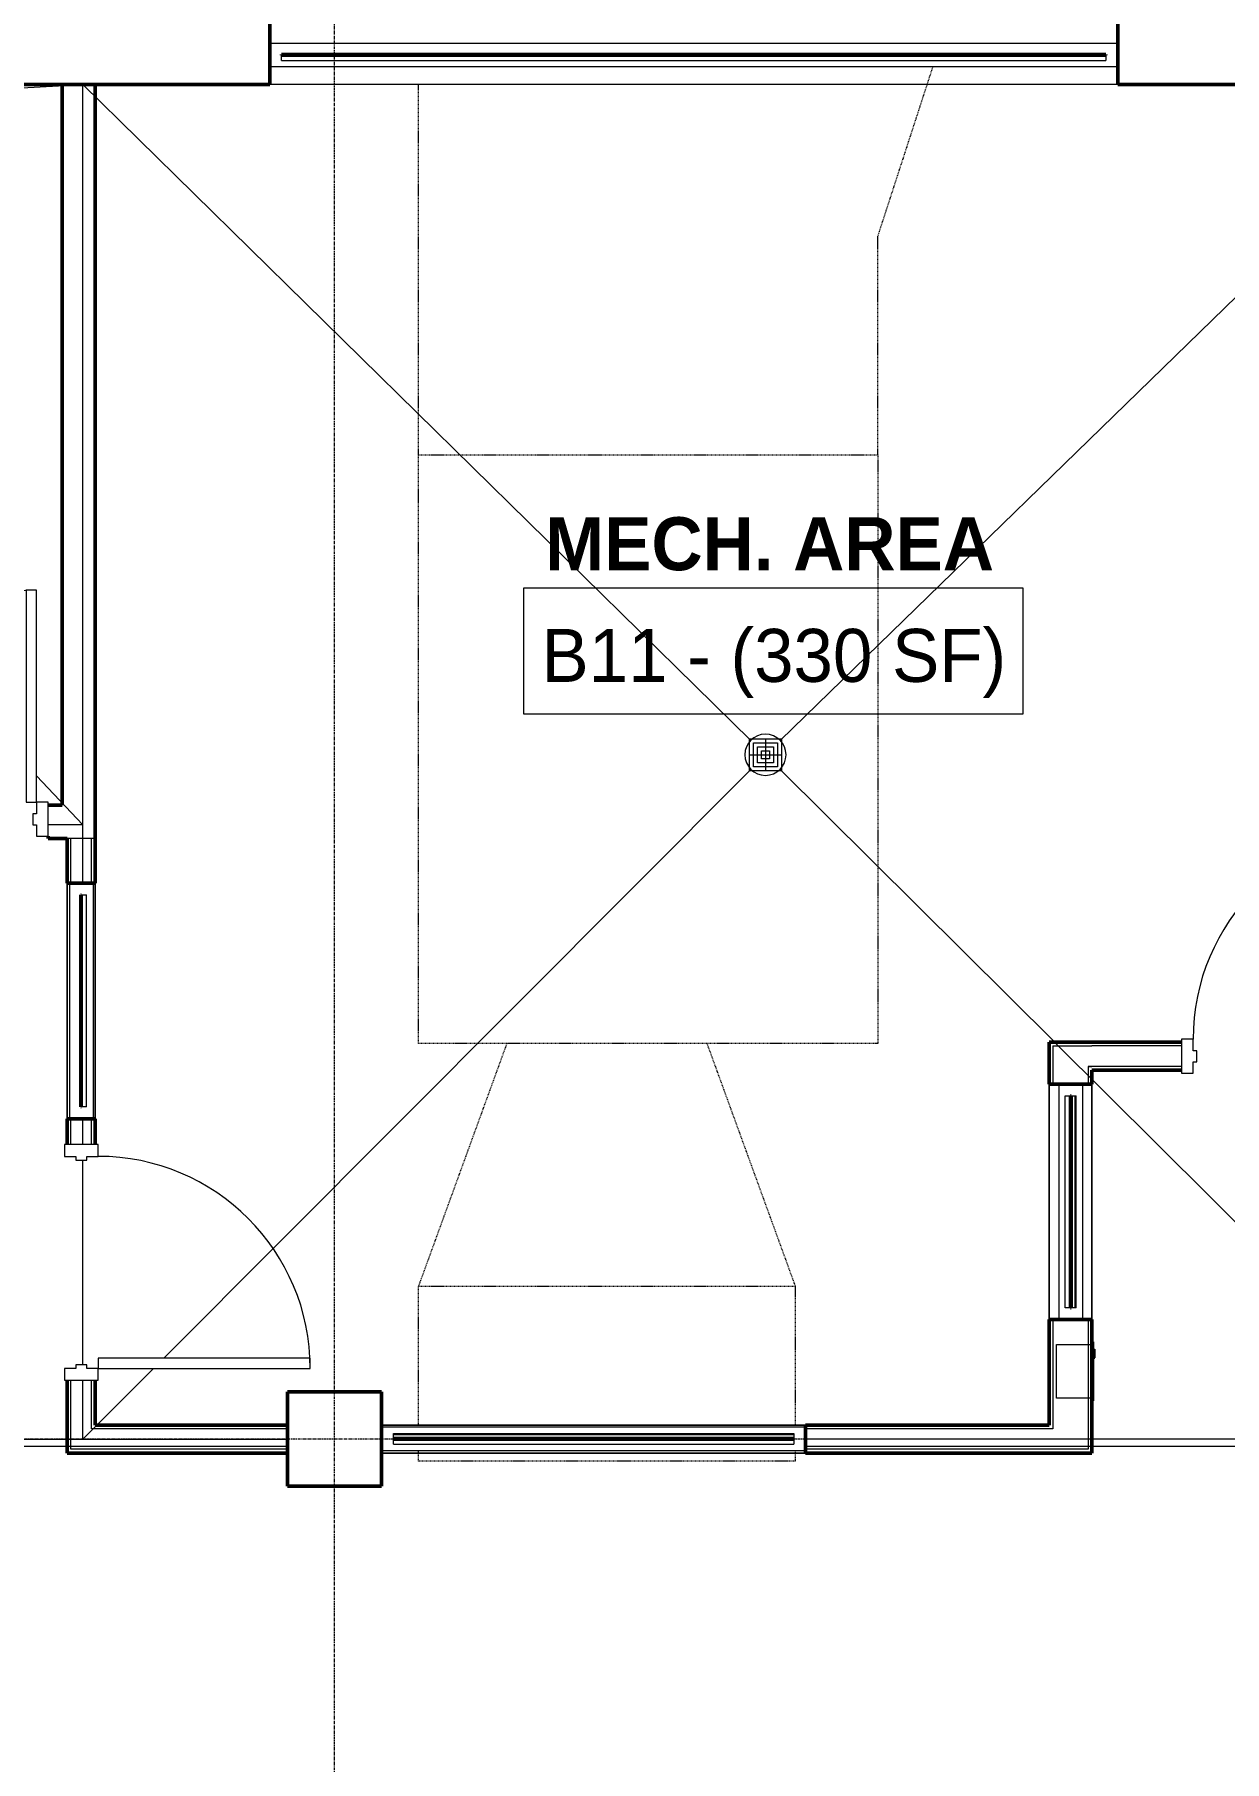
# Model space of a CAD drawing. Header units: inches. Extents: x -4235 to -464, y 9706 to 12365.
# Drawn here: x -2878.3 to -2676.2, y 11792.4 to 12085.7 of the extents above; entities that cross this region are included whole.
import ezdxf

# ---------------------------------------------------------------- set-up
doc = ezdxf.new("R2010")
doc.units = ezdxf.units.IN
doc.header["$MEASUREMENT"] = 0
doc.linetypes.add('Grid Line 1_2_', pattern=[0.875, 0.5, -0.125, 0.125, -0.125])
doc.linetypes.add('Hidden 1_8_', pattern=[0.1875, 0.125, -0.0625])
for name, color, linetype, lineweight in [('0-1', 7, 'Continuous', 5), ('0-2', 7, 'Continuous', 9), ('A-AREA-IDEN', 2, 'Continuous', 9), ('A-DETL-HDLN-1', 7, 'Hidden 1_8_', 9), ('A-DETL-HDLN-2', 254, 'Hidden 1_8_', 9), ('A-DOOR-1', 90, 'Continuous', 20), ('A-DOOR-2', 7, 'Continuous', 9), ('A-DOOR-FRAM-1', 90, 'Continuous', 20), ('A-FLOR-4', 71, 'Continuous', 13), ('A-FLOR-6', 50, 'Continuous', 13), ('A-GLAZ-CWMG', 51, 'Continuous', 9), ('A-GLAZ-CWMG-1', 254, 'Continuous', 9), ('A-GLAZ-CWMG-2', 7, 'Continuous', 9), ('A-GLAZ-CWMG-3', 250, 'Continuous', 50), ('A-GLAZ-CWMG-4', 51, 'Continuous', 50), ('A-WALL-1', 50, 'Continuous', 13), ('E-FIRE-1', 7, 'Continuous', 9), ('E-FIRE-2', 254, 'Continuous', 9), ('E-FIRE-3', 10, 'Continuous', 9), ('I-WALL-1', 250, 'Continuous', 50), ('I-WALL-2', 254, 'Continuous', 9), ('I-WALL-3', 10, 'Continuous', 9), ('I-WALL-4', 7, 'Continuous', 9), ('P-SANR-FIXT', 6, 'Continuous', 9), ('S-COLS', 52, 'Continuous', 9), ('S-COLS-1', 52, 'Continuous', 50), ('S-FNDN-1', 250, 'Continuous', 50), ('S-FNDN-2', 254, 'Continuous', 9), ('S-FNDN-3', 10, 'Continuous', 9), ('S-FNDN-5', 32, 'Continuous', 50), ('S-FNDN-6', 32, 'Continuous', 9), ('S-GRID-1', 1, 'Grid Line 1_2_', 9)]:
    doc.layers.add(name, color=color, linetype=linetype, lineweight=lineweight)
doc.styles.add('Century Gothic', font='ufonts.com_century-gothic.ttf', dxfattribs={"height": 9})
doc.styles.add('Century Gothic_B', font='GOTHICB.TTF', dxfattribs={"height": 9})

# ---------------------------------------------------------------- blocks, each defined once
blk = doc.blocks.new('HOLLOW METAL - COMMON_3-0 x 7-0 - HM DOOR-2191985-BACKGROUND - BASEMENT')
at = {"layer": 'A-DOOR-1'}
for p, q in [((18, 39.125), (16.25, 39.125)), ((16.25, 39.125), (16.25, 3.125)), ((18, 3.125), (18, 39.125)), ((16.25, 3.125), (18, 3.125))]:
    blk.add_line(p, q, dxfattribs=at)
at = {"layer": 'A-DOOR-2'}
blk.add_arc((18, 3.125), 36, 90, 180, dxfattribs=at)
at = {"layer": 'A-DOOR-FRAM-1'}
for p, q in [((-18, 3.125), (-20, 3.125)), ((-20, 3.125), (-20, -2.625)), ((-18, 1.1875), (-18, 3.125)), ((18, 3.125), (18, 1.1875)), ((20, 3.125), (18, 3.125)), ((20, -2.625), (20, 3.125)), ((-17.375, 1.1875), (-18, 1.1875)), ((-17.375, -0.6875), (-17.375, 1.1875)), ((18, 1.1875), (17.375, 1.1875)), ((17.375, 1.1875), (17.375, -0.6875)), ((-20, -2.625), (-18, -2.625)), ((-18, -2.625), (-18, -0.6875)), ((-18, -0.6875), (-17.375, -0.6875)), ((17.375, -0.6875), (18, -0.6875)), ((18, -0.6875), (18, -2.625)), ((18, -2.625), (20, -2.625))]:
    blk.add_line(p, q, dxfattribs=at)
blk = doc.blocks.new('HOLLOW METAL - COMMON_3-0 x 7-0 - HM DOOR-2191986-BACKGROUND - BASEMENT')
at = {"layer": 'A-DOOR-1'}
for p, q in [((18, 39.5625), (16.25, 39.5625)), ((16.25, 39.5625), (16.25, 3.5625)), ((18, 3.5625), (18, 39.5625)), ((16.25, 3.5625), (18, 3.5625))]:
    blk.add_line(p, q, dxfattribs=at)
at = {"layer": 'A-DOOR-2'}
blk.add_arc((18, 3.5625), 36, 90, 180, dxfattribs=at)
at = {"layer": 'A-DOOR-FRAM-1'}
for p, q in [((-18, 3.5625), (-20, 3.5625)), ((-20, 3.5625), (-20, -2.1875)), ((-18, 1.625), (-18, 3.5625)), ((18, 3.5625), (18, 1.625)), ((20, 3.5625), (18, 3.5625)), ((20, -2.1875), (20, 3.5625)), ((-17.375, 1.625), (-18, 1.625)), ((-17.375, -0.25), (-17.375, 1.625)), ((18, 1.625), (17.375, 1.625)), ((17.375, 1.625), (17.375, -0.25)), ((-20, -2.1875), (-18, -2.1875)), ((-18, -2.1875), (-18, -0.25)), ((-18, -0.25), (-17.375, -0.25)), ((17.375, -0.25), (18, -0.25)), ((18, -0.25), (18, -2.1875)), ((18, -2.1875), (20, -2.1875))]:
    blk.add_line(p, q, dxfattribs=at)
blk = doc.blocks.new('104416 - Fire Extinguishers - Wall - Class A - Light - 2A-2231923-BACKGROUND - BASEMENT')
at = {"layer": 'E-FIRE-1'}
for p, q in [((13.19, 3.88), (13.19, 3.62)), ((23.19, 3.88), (13.19, 3.88)), ((13.19, 3.88), (23.19, 3.88)), ((13.19, 3.88), (13.19, 3.62)), ((14.41, 3.88), (14.41, 4.13)), ((14.44, 4.13), (14.84, 4.13)), ((14.44, 3.88), (14.44, 4.13)), ((14.84, 4.13), (15.03, 4.13)), ((14.84, 3.88), (14.84, 4.13)), ((15.03, 4.13), (15.11, 4.13)), ((15.03, 3.88), (15.03, 4.13)), ((15.11, 4.13), (15.24, 4.13)), ((15.11, 3.88), (15.11, 4.13)), ((15.24, 4.13), (15.51, 4.13)), ((15.24, 3.88), (15.24, 4.13)), ((15.51, 4.13), (15.73, 4.13)), ((15.51, 3.88), (15.51, 4.13)), ((15.73, 4.13), (15.87, 4.13)), ((15.73, 3.88), (15.73, 4.13)), ((15.87, 4.13), (15.91, 4.13)), ((15.87, 3.88), (15.87, 4.13)), ((15.91, 3.88), (15.91, 4.13)), ((15.94, 3.88), (15.94, 4.13)), ((23.19, 3.62), (23.19, 3.88)), ((23.19, 3.62), (23.19, 3.88))]:
    blk.add_line(p, q, dxfattribs=at)
at = {"layer": 'E-FIRE-2'}
for p, q in [((23.19, 3.62), (13.19, 3.62)), ((13.63, -2.37), (13.63, 3.62)), ((22.75, 3.62), (22.75, -2.37)), ((22.75, -2.37), (13.63, -2.37))]:
    blk.add_line(p, q, dxfattribs=at)
at = {"layer": 'E-FIRE-3'}
blk.add_line((13.63, 3.62), (22.75, 3.62), dxfattribs=at)
blk = doc.blocks.new('Rectangular Mullion - Louver Frame-2233454-BACKGROUND - BASEMENT')
at = {"layer": 'A-GLAZ-CWMG-1'}
blk.add_line((-2747.32, 11849.19), (-2747.32, 11845.19), dxfattribs=at)
at = {"layer": 'A-GLAZ-CWMG-2'}
for p, q in [((-2747.32, 11849.19), (-2819.32, 11849.19)), ((-2747.32, 11845.19), (-2819.32, 11845.19))]:
    blk.add_line(p, q, dxfattribs=at)
blk = doc.blocks.new('Rectangular Mullion - louver-2233453-BACKGROUND - BASEMENT')
at = {"layer": 'A-GLAZ-CWMG-2'}
for p, q in [((-2817.32, 11847.96), (-2817.32, 11848.14)), ((-2817.32, 11848.14), (-2749.32, 11848.14)), ((-2817.32, 11847.28), (-2817.32, 11847.96)), ((-2817.32, 11847.96), (-2749.32, 11847.96)), ((-2749.32, 11848.14), (-2749.32, 11847.96)), ((-2749.32, 11847.96), (-2749.32, 11847.28))]:
    blk.add_line(p, q, dxfattribs=at)
blk = doc.blocks.new('Rectangular Mullion - louver-V8-BACKGROUND - BASEMENT')
at = {"layer": 'A-GLAZ-CWMG-2'}
for p, q in [((-2817.32, 11846.3), (-2817.32, 11847.19)), ((-2817.32, 11846.3), (-2749.32, 11846.3)), ((-2749.32, 11847.19), (-2749.32, 11846.3))]:
    blk.add_line(p, q, dxfattribs=at)
at = {"layer": 'A-GLAZ-CWMG-3'}
for p, q in [((-2749.32, 11847.28), (-2817.32, 11847.28)), ((-2817.32, 11847.28), (-2817.32, 11847.19)), ((-2817.32, 11847.19), (-2749.32, 11847.19)), ((-2749.32, 11847.19), (-2749.32, 11847.28))]:
    blk.add_line(p, q, dxfattribs=at)
blk = doc.blocks.new('Rectangular Mullion - Louver Frame-2240104-BACKGROUND - BASEMENT')
at = {"layer": 'A-GLAZ-CWMG-1'}
for p, q in [((-2872.32, 11941.58), (-2868.32, 11941.58)), ((-2868.32, 11901.58), (-2872.32, 11901.58))]:
    blk.add_line(p, q, dxfattribs=at)
at = {"layer": 'A-GLAZ-CWMG-2'}
for p, q in [((-2872.32, 11941.58), (-2872.32, 11901.58)), ((-2868.32, 11941.58), (-2868.32, 11901.58))]:
    blk.add_line(p, q, dxfattribs=at)
blk = doc.blocks.new('Rectangular Mullion - louver-2240103-BACKGROUND - BASEMENT')
at = {"layer": 'A-GLAZ-CWMG-2'}
for p, q in [((-2870.32, 11939.58), (-2869.43, 11939.58)), ((-2869.43, 11903.58), (-2869.43, 11939.58)), ((-2869.43, 11903.58), (-2870.32, 11903.58))]:
    blk.add_line(p, q, dxfattribs=at)
at = {"layer": 'A-GLAZ-CWMG-3'}
for p, q in [((-2870.32, 11939.58), (-2870.41, 11939.58)), ((-2870.41, 11939.58), (-2870.41, 11903.58)), ((-2870.32, 11903.58), (-2870.32, 11939.58)), ((-2870.41, 11903.58), (-2870.32, 11903.58))]:
    blk.add_line(p, q, dxfattribs=at)
blk = doc.blocks.new('Rectangular Mullion - Louver Frame-2240308-BACKGROUND - BASEMENT')
at = {"layer": 'A-GLAZ-CWMG-1'}
for p, q in [((-2704.32, 11907.46), (-2700.32, 11907.46)), ((-2700.32, 11867.46), (-2704.32, 11867.46))]:
    blk.add_line(p, q, dxfattribs=at)
at = {"layer": 'A-GLAZ-CWMG-2'}
for p, q in [((-2704.32, 11907.46), (-2704.32, 11867.46)), ((-2700.32, 11907.46), (-2700.32, 11867.46))]:
    blk.add_line(p, q, dxfattribs=at)
blk = doc.blocks.new('Rectangular Mullion - louver-2240307-BACKGROUND - BASEMENT')
at = {"layer": 'A-GLAZ-CWMG-2'}
for p, q in [((-2702.23, 11905.46), (-2701.56, 11905.46)), ((-2701.56, 11905.46), (-2701.37, 11905.46)), ((-2701.56, 11869.46), (-2701.56, 11905.46)), ((-2701.37, 11869.46), (-2701.37, 11905.46)), ((-2701.56, 11869.46), (-2702.23, 11869.46)), ((-2701.37, 11869.46), (-2701.56, 11869.46))]:
    blk.add_line(p, q, dxfattribs=at)
blk = doc.blocks.new('Rectangular Mullion - louver-V9-BACKGROUND - BASEMENT')
at = {"layer": 'A-GLAZ-CWMG-2'}
for p, q in [((-2703.21, 11905.46), (-2702.32, 11905.46)), ((-2703.21, 11869.46), (-2703.21, 11905.46)), ((-2702.32, 11869.46), (-2703.21, 11869.46))]:
    blk.add_line(p, q, dxfattribs=at)
at = {"layer": 'A-GLAZ-CWMG-3'}
for p, q in [((-2702.23, 11905.46), (-2702.32, 11905.46)), ((-2702.32, 11905.46), (-2702.32, 11869.46)), ((-2702.23, 11869.46), (-2702.23, 11905.46)), ((-2702.32, 11869.46), (-2702.23, 11869.46))]:
    blk.add_line(p, q, dxfattribs=at)
blk = doc.blocks.new('CTR - 1st Phase - Common Walls_rvt-1-BACKGROUND - BASEMENT')
at = {"layer": 'A-DETL-HDLN-1'}
for p, q in [((-2813.07, 12014.34), (-2813.07, 12077.19)), ((-2735.07, 12051.34), (-2726.67, 12077.19)), ((-2735.07, 12014.34), (-2735.07, 12051.34)), ((-2813.07, 12014.34), (-2735.07, 12014.34)), ((-2813.07, 11914.34), (-2813.07, 12014.34)), ((-2735.07, 12014.34), (-2735.07, 11914.34)), ((-2735.07, 11914.34), (-2813.07, 11914.34)), ((-2798.07, 11914.34), (-2813.07, 11873.12)), ((-2764.07, 11914.34), (-2749.07, 11873.12)), ((-2813.07, 11873.12), (-2749.07, 11873.12)), ((-2813.07, 11849.56), (-2813.07, 11873.12)), ((-2749.07, 11873.12), (-2749.07, 11849.56)), ((-2813.07, 11843.44), (-2813.07, 11844.81)), ((-2749.07, 11844.81), (-2749.07, 11843.44)), ((-2749.07, 11843.44), (-2813.07, 11843.44))]:
    blk.add_line(p, q, dxfattribs=at)
at = {"layer": 'A-DETL-HDLN-2'}
for p, q in [((-2726.67, 12077.19), (-2725.7, 12080.19)), ((-2813.07, 11849.19), (-2813.07, 11849.56)), ((-2749.07, 11849.56), (-2749.07, 11849.19)), ((-2813.07, 11844.81), (-2813.07, 11845.19)), ((-2749.07, 11845.19), (-2749.07, 11844.81))]:
    blk.add_line(p, q, dxfattribs=at)
at = {"layer": 'A-WALL-1'}
for p, q in [((-2872.07, 11949.19), (-2872.7, 11949.19)), ((-2872.07, 11941.58), (-2872.07, 11949.19)), ((-2868.57, 11949.19), (-2872.07, 11949.19)), ((-2867.95, 11949.19), (-2868.57, 11949.19)), ((-2868.57, 11941.58), (-2868.57, 11949.19)), ((-2705.32, 11913.94), (-2705.32, 11907.46)), ((-2705.32, 11913.94), (-2699.32, 11913.94)), ((-2699.32, 11913.94), (-2698.7, 11913.94)), ((-2683.51, 11913.94), (-2698.7, 11913.94)), ((-2698.7, 11910.44), (-2699.32, 11910.44)), ((-2699.32, 11910.44), (-2699.32, 11907.46)), ((-2699.32, 11910.44), (-2698.7, 11910.44)), ((-2683.51, 11910.44), (-2698.7, 11910.44)), ((-2872.07, 11897.19), (-2872.07, 11901.58)), ((-2868.57, 11897.19), (-2868.57, 11901.58)), ((-2705.32, 11867.46), (-2705.32, 11848.94)), ((-2699.32, 11867.46), (-2699.32, 11845.44)), ((-2872.07, 11845.44), (-2872.07, 11857.19)), ((-2868.57, 11848.94), (-2868.57, 11857.19)), ((-2867.95, 11848.94), (-2868.57, 11848.94)), ((-2835.32, 11848.94), (-2867.95, 11848.94)), ((-2705.95, 11848.94), (-2747.32, 11848.94)), ((-2705.32, 11848.94), (-2705.95, 11848.94)), ((-2868.57, 11845.44), (-2872.07, 11845.44)), ((-2867.95, 11845.44), (-2868.57, 11845.44)), ((-2835.32, 11845.44), (-2867.95, 11845.44)), ((-2705.95, 11845.44), (-2747.32, 11845.44)), ((-2705.32, 11845.44), (-2705.95, 11845.44)), ((-2699.32, 11845.44), (-2705.32, 11845.44))]:
    blk.add_line(p, q, dxfattribs=at)
at = {"layer": 'I-WALL-1'}
for p, q in [((-2872.7, 11949.19), (-2872.7, 11941.58)), ((-2867.95, 11941.58), (-2867.95, 11949.19)), ((-2872.7, 11941.58), (-2867.95, 11941.58)), ((-2705.32, 11914.56), (-2705.95, 11914.56)), ((-2705.95, 11914.56), (-2705.95, 11907.46)), ((-2698.7, 11914.56), (-2705.32, 11914.56)), ((-2683.51, 11914.56), (-2698.7, 11914.56)), ((-2698.7, 11907.46), (-2698.7, 11909.81)), ((-2698.7, 11909.81), (-2683.51, 11909.81)), ((-2705.95, 11907.46), (-2698.7, 11907.46)), ((-2872.7, 11901.58), (-2872.7, 11897.19)), ((-2867.95, 11901.58), (-2872.7, 11901.58)), ((-2867.95, 11897.19), (-2867.95, 11901.58)), ((-2698.7, 11867.46), (-2705.95, 11867.46)), ((-2705.95, 11867.46), (-2705.95, 11849.56)), ((-2698.7, 11844.81), (-2698.7, 11867.46)), ((-2872.7, 11857.19), (-2872.7, 11844.81)), ((-2867.95, 11849.56), (-2867.95, 11857.19)), ((-2835.32, 11849.56), (-2867.95, 11849.56)), ((-2705.95, 11849.56), (-2747.32, 11849.56)), ((-2747.32, 11849.56), (-2747.32, 11844.81)), ((-2872.7, 11844.81), (-2872.07, 11844.81)), ((-2872.07, 11844.81), (-2867.95, 11844.81)), ((-2867.95, 11844.81), (-2835.32, 11844.81)), ((-2747.32, 11844.81), (-2705.95, 11844.81)), ((-2705.95, 11844.81), (-2699.32, 11844.81)), ((-2699.32, 11844.81), (-2698.7, 11844.81))]:
    blk.add_line(p, q, dxfattribs=at)
at = {"layer": 'I-WALL-2'}
for p, q in [((-2872.7, 11949.19), (-2872.7, 11897.19)), ((-2867.95, 11897.19), (-2867.95, 11949.19)), ((-2872.7, 11941.58), (-2872.32, 11941.58)), ((-2868.32, 11941.58), (-2867.95, 11941.58)), ((-2705.95, 11914.56), (-2698.7, 11914.56)), ((-2705.95, 11914.56), (-2705.95, 11849.56)), ((-2683.51, 11914.56), (-2698.7, 11914.56)), ((-2698.7, 11863.69), (-2698.7, 11909.81)), ((-2698.7, 11909.81), (-2683.51, 11909.81)), ((-2705.95, 11907.46), (-2704.32, 11907.46)), ((-2700.32, 11907.46), (-2698.7, 11907.46)), ((-2872.32, 11901.58), (-2872.7, 11901.58)), ((-2867.95, 11901.58), (-2868.32, 11901.58)), ((-2704.32, 11867.46), (-2705.95, 11867.46)), ((-2698.7, 11867.46), (-2700.32, 11867.46)), ((-2872.7, 11857.19), (-2872.7, 11844.81)), ((-2867.95, 11849.56), (-2867.95, 11857.19)), ((-2698.7, 11844.81), (-2698.7, 11853.69)), ((-2835.32, 11849.56), (-2867.95, 11849.56)), ((-2705.95, 11849.56), (-2819.32, 11849.56)), ((-2747.32, 11849.56), (-2747.32, 11849.19)), ((-2867.95, 11844.81), (-2872.7, 11844.81)), ((-2867.95, 11844.81), (-2835.32, 11844.81)), ((-2819.32, 11844.81), (-2705.95, 11844.81)), ((-2747.32, 11845.19), (-2747.32, 11844.81)), ((-2698.7, 11844.81), (-2705.95, 11844.81))]:
    blk.add_line(p, q, dxfattribs=at)
at = {"layer": 'I-WALL-3'}
for p, q in [((-2683.51, 11914.56), (-2683.51, 11909.81)), ((-2867.95, 11897.19), (-2872.7, 11897.19)), ((-2698.7, 11863.25), (-2698.7, 11863.69)), ((-2872.7, 11857.19), (-2867.95, 11857.19)), ((-2698.7, 11853.69), (-2698.7, 11854.13))]:
    blk.add_line(p, q, dxfattribs=at)
at = {"layer": 'I-WALL-4'}
for p, q in [((-2872.7, 11901.58), (-2872.7, 11941.58)), ((-2867.95, 11941.58), (-2867.95, 11901.58)), ((-2705.95, 11867.46), (-2705.95, 11907.46)), ((-2698.7, 11907.46), (-2698.7, 11867.46)), ((-2819.32, 11849.56), (-2747.32, 11849.56)), ((-2747.32, 11844.81), (-2819.32, 11844.81))]:
    blk.add_line(p, q, dxfattribs=at)
at = {"layer": 'S-FNDN-1'}
for p, q in [((-2867.95, 12077.19), (-2873.57, 12077.19)), ((-2873.57, 12077.19), (-2873.57, 11954.81)), ((-2867.95, 11954.81), (-2867.95, 12077.19)), ((-2873.57, 11954.81), (-2875.95, 11954.81)), ((-2867.95, 11949.19), (-2867.95, 11954.81)), ((-2875.95, 11949.56), (-2875.95, 11949.19)), ((-2875.95, 11949.19), (-2872.7, 11949.19))]:
    blk.add_line(p, q, dxfattribs=at)
at = {"layer": 'S-FNDN-2'}
for p, q in [((-2873.57, 12077.19), (-2873.57, 11954.81)), ((-2867.95, 11954.81), (-2867.95, 12077.19)), ((-2873.57, 11954.81), (-2875.95, 11954.81)), ((-2867.95, 11954.81), (-2867.95, 11949.19)), ((-2875.95, 11949.19), (-2875.95, 11949.56)), ((-2875.95, 11949.19), (-2872.7, 11949.19))]:
    blk.add_line(p, q, dxfattribs=at)
at = {"layer": 'S-FNDN-3'}
for p, q in [((-2873.57, 12077.19), (-2867.95, 12077.19)), ((-2875.95, 11949.56), (-2875.95, 11954.81))]:
    blk.add_line(p, q, dxfattribs=at)
at = {"layer": '0-2'}
for name, p in [('HOLLOW METAL - COMMON_3-0 x 7-0 - HM DOOR-2191986-BACKGROUND - BASEMENT', (-2895.95, 11951.75)), ('HOLLOW METAL - COMMON_3-0 x 7-0 - HM DOOR-2191985-BACKGROUND - BASEMENT', (-2663.51, 11911.94)), ('Rectangular Mullion - Louver Frame-2240104-BACKGROUND - BASEMENT', (0, 0)), ('Rectangular Mullion - louver-2240103-BACKGROUND - BASEMENT', (0, 0)), ('Rectangular Mullion - Louver Frame-2240308-BACKGROUND - BASEMENT', (0, 0)), ('Rectangular Mullion - louver-V9-BACKGROUND - BASEMENT', (0, 0)), ('Rectangular Mullion - louver-2240307-BACKGROUND - BASEMENT', (0, 0)), ('Rectangular Mullion - Louver Frame-2233454-BACKGROUND - BASEMENT', (0, 0)), ('Rectangular Mullion - louver-2233453-BACKGROUND - BASEMENT', (0, 0)), ('Rectangular Mullion - louver-V8-BACKGROUND - BASEMENT', (0, 0))]:
    blk.add_blockref(name, p, dxfattribs=at)
for name, p, rotation in [('HOLLOW METAL - COMMON_3-0 x 7-0 - HM DOOR-2191985-BACKGROUND - BASEMENT', (-2870.57, 11877.19), 270), ('104416 - Fire Extinguishers - Wall - Class A - Light - 2A-2231923-BACKGROUND - BASEMENT', (-2702.32, 11876.88), 269.9999999999999)]:
    blk.add_blockref(name, p, dxfattribs=dict(at, rotation=rotation))
blk = doc.blocks.new('Concrete-Rectangular-Column - ONE-1856735-BACKGROUND - BASEMENT')
at = {"layer": 'S-COLS-1'}
for p, q in [((8, 8), (-8, 8)), ((-8, 8), (-8, -8)), ((8, -8), (8, 8)), ((-8, -8), (8, -8))]:
    blk.add_line(p, q, dxfattribs=at)
blk = doc.blocks.new('Rectangular Mullion - louver-2925674-BACKGROUND - BASEMENT')
at = {"layer": 'A-GLAZ-CWMG'}
for p, q in [((-2836.32, 12081.3), (-2836.32, 12082.19)), ((-2696.32, 12082.19), (-2696.32, 12081.3)), ((-2836.32, 12081.3), (-2696.32, 12081.3))]:
    blk.add_line(p, q, dxfattribs=at)
at = {"layer": 'A-GLAZ-CWMG-4'}
for p, q in [((-2696.32, 12082.28), (-2836.32, 12082.28)), ((-2836.32, 12082.28), (-2836.32, 12082.19)), ((-2836.32, 12082.19), (-2696.32, 12082.19)), ((-2696.32, 12082.19), (-2696.32, 12082.28))]:
    blk.add_line(p, q, dxfattribs=at)
blk = doc.blocks.new('Rectangular Mullion - Louver Frame-2925675-BACKGROUND - BASEMENT')
at = {"layer": 'A-GLAZ-CWMG'}
for p, q in [((-2838.32, 12080.19), (-2838.32, 12084.19)), ((-2694.32, 12084.19), (-2838.32, 12084.19)), ((-2694.32, 12084.19), (-2694.32, 12080.19)), ((-2694.32, 12080.19), (-2838.32, 12080.19))]:
    blk.add_line(p, q, dxfattribs=at)
blk = doc.blocks.new('Drain-Floor-WATTS-Square-Stainless_Steel_Strainer-Type_FD-1200-M - 2_ Outlet with 5_ Strainer-2528673-BACKGROUND - BASEMENT')
at = {"layer": 'P-SANR-FIXT'}
for p, q in [((-2.707, -2.707), (-2.707, 2.707)), ((-2.707, 2.707), (2.707, 2.707)), ((-2.03025, -2.03025), (-2.03025, 2.03025)), ((-2.03025, 2.03025), (2.03025, 2.03025)), ((-1.3535, -1.3535), (-1.3535, 1.3535)), ((-1.3535, 1.3535), (1.3535, 1.3535)), ((-0.67675, -0.67675), (-0.67675, 0.67675)), ((-0.67675, 0.67675), (0.67675, 0.67675)), ((0, 2.707), (0, -2.707)), ((0.67675, 0.67675), (0.67675, -0.67675)), ((1.3535, 1.3535), (1.3535, -1.3535)), ((2.03025, 2.03025), (2.03025, -2.03025)), ((2.707, 2.707), (2.707, -2.707)), ((-2.707, 0), (2.707, 0)), ((2.707, -2.707), (-2.707, -2.707)), ((2.03025, -2.03025), (-2.03025, -2.03025)), ((1.3535, -1.3535), (-1.3535, -1.3535)), ((0.67675, -0.67675), (-0.67675, -0.67675))]:
    blk.add_line(p, q, dxfattribs=at)
for start, end in [(360, 180), (180, 360)]:
    blk.add_arc((0, 0), 3.5, start, end, dxfattribs=at)

msp = doc.modelspace()

# ---------------------------------------------------------------- linework, layer by layer
at = {"layer": 'A-AREA-IDEN', "flags": 128}
msp.add_lwpolyline([(-2795.18, 11991.76), (-2710.41, 11991.76), (-2710.41, 11970.26), (-2795.18, 11970.26)], close=True, dxfattribs=at)
at = {"layer": 'A-FLOR-4'}
for p, q in [((-2980.63, 12071.32), (-2870.05, 12077.19)), ((-2870.05, 12077.19), (-2756.63, 11965.83)), ((-2751.64, 11965.81), (-2640.32, 12074.18)), ((-2870.05, 11951.51), (-2877.95, 11959.79)), ((-2856.33, 11860.94), (-2756.61, 11960.9)), ((-2705.02, 11914.56), (-2751.66, 11960.91)), ((-2640.32, 11850.26), (-2704.99, 11914.53)), ((-2870.05, 11859.81), (-2870.05, 11894.56)), ((-2870.05, 11847.19), (-2858.08, 11859.19)), ((-2640.32, 11847.19), (-2747.32, 11847.19)), ((-2699.31, 11846), (-2640.32, 11846))]:
    msp.add_line(p, q, dxfattribs=at)
at = {"layer": 'A-FLOR-6'}
for p, q in [((-2870.05, 11941.58), (-2870.05, 12077.19)), ((-2870.05, 11951.51), (-2875.95, 11951.51)), ((-2870.05, 11897.19), (-2870.05, 11901.58)), ((-2870.05, 11847.19), (-2870.05, 11857.19)), ((-2997.52, 11847.19), (-2835.32, 11847.19)), ((-2997.52, 11846), (-2872.1, 11846)), ((-2872.07, 11846), (-2835.32, 11846)), ((-2747.32, 11846), (-2699.32, 11846))]:
    msp.add_line(p, q, dxfattribs=at)
at = {"layer": 'S-FNDN-5'}
for p, q in [((-2838.32, 12077.19), (-2838.32, 12090.19)), ((-2694.32, 12090.19), (-2694.32, 12077.19)), ((-3819.32, 12077.19), (-2838.32, 12077.19)), ((-2694.32, 12077.19), (-1953.32, 12077.19))]:
    msp.add_line(p, q, dxfattribs=at)
at = {"layer": 'S-FNDN-6'}
msp.add_line((-2694.32, 12077.19), (-2838.32, 12077.19), dxfattribs=at)
at = {"layer": 'S-GRID-1'}
for p, q in [((-2827.32, 9836.18), (-2827.32, 12299.84)), ((-464.45, 11847.19), (-4185.7, 11847.19))]:
    msp.add_line(p, q, dxfattribs=at)

# ---------------------------------------------------------------- block references
at = {"layer": '0-1'}
msp.add_blockref('CTR - 1st Phase - Common Walls_rvt-1-BACKGROUND - BASEMENT', (0, 0), dxfattribs=at)
at = {"layer": 'A-GLAZ-CWMG'}
for name in ['Rectangular Mullion - Louver Frame-2925675-BACKGROUND - BASEMENT', 'Rectangular Mullion - louver-2925674-BACKGROUND - BASEMENT']:
    msp.add_blockref(name, (0, 0), dxfattribs=at)
at = {"layer": 'P-SANR-FIXT'}
msp.add_blockref('Drain-Floor-WATTS-Square-Stainless_Steel_Strainer-Type_FD-1200-M - 2_ Outlet with 5_ Strainer-2528673-BACKGROUND - BASEMENT', (-2754.14, 11963.38), dxfattribs=at)
at = {"layer": 'S-COLS'}
msp.add_blockref('Concrete-Rectangular-Column - ONE-1856735-BACKGROUND - BASEMENT', (-2827.32, 11847.19), dxfattribs=at)

# ---------------------------------------------------------------- texts
at = {"layer": 'A-AREA-IDEN', "char_height": 9, "attachment_point": 1}
for s, insert, width, style in [('MECH. AREA', (-2791.55, 12003.72), 93.627, 'Century Gothic_B'), ('B11 - (330 SF)', (-2792.18, 11984.76), 95.142, 'Century Gothic')]:
    msp.add_mtext(s, dxfattribs=dict(at, insert=insert, width=width, style=style))

doc.saveas('drawing.dxf')
